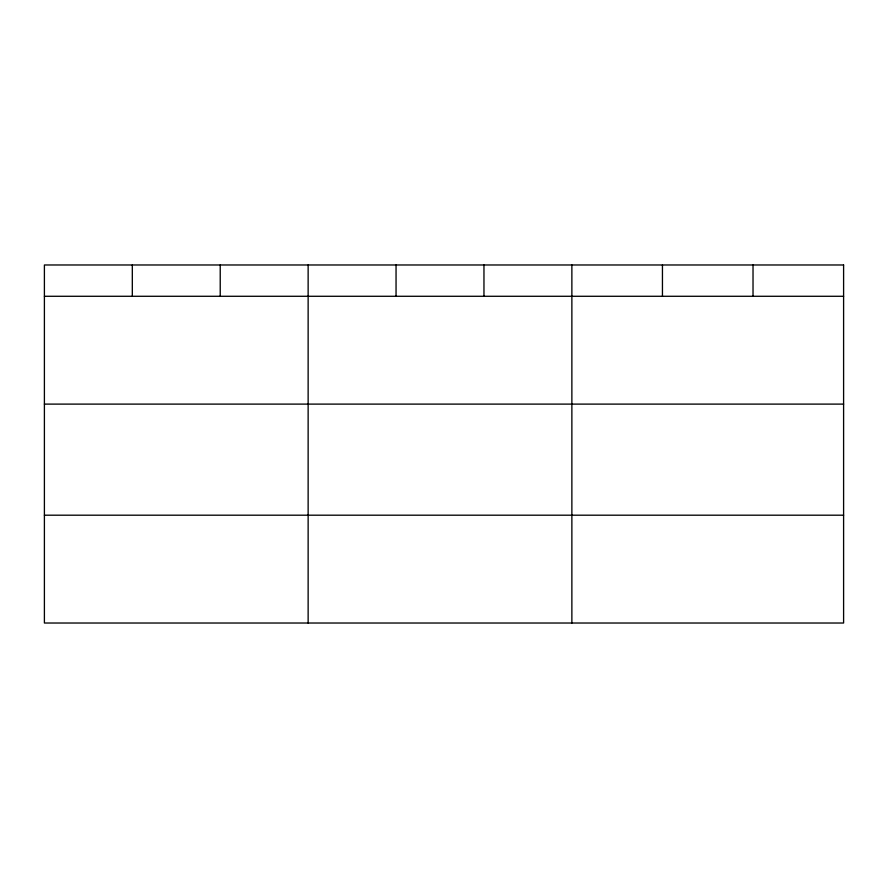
<?xml version="1.0" encoding="UTF-8"?>
<svg xmlns="http://www.w3.org/2000/svg" width="888" height="888" viewBox="0 0 888 888"><rect width="100%" height="100%" fill="white"/><g stroke="black" fill="none" stroke-linecap="round" stroke-linejoin="round"><path stroke-width="1.33" d="M44.4 296.281L843.6 296.281M44.4 404.107L843.6 404.107M44.4 515.195L843.6 515.195M753.024 264.979L753.024 296.281M662.448 264.979L662.448 296.281M571.872 264.979L571.872 623.021M483.96 264.979L483.96 296.281M396.048 264.979L396.048 296.281M308.136 264.979L308.136 623.021M220.224 264.979L220.224 296.281M132.312 264.979L132.312 296.281M843.6 264.979L44.4 264.979L44.4 623.021L843.6 623.021L843.6 264.979"/></g></svg>
